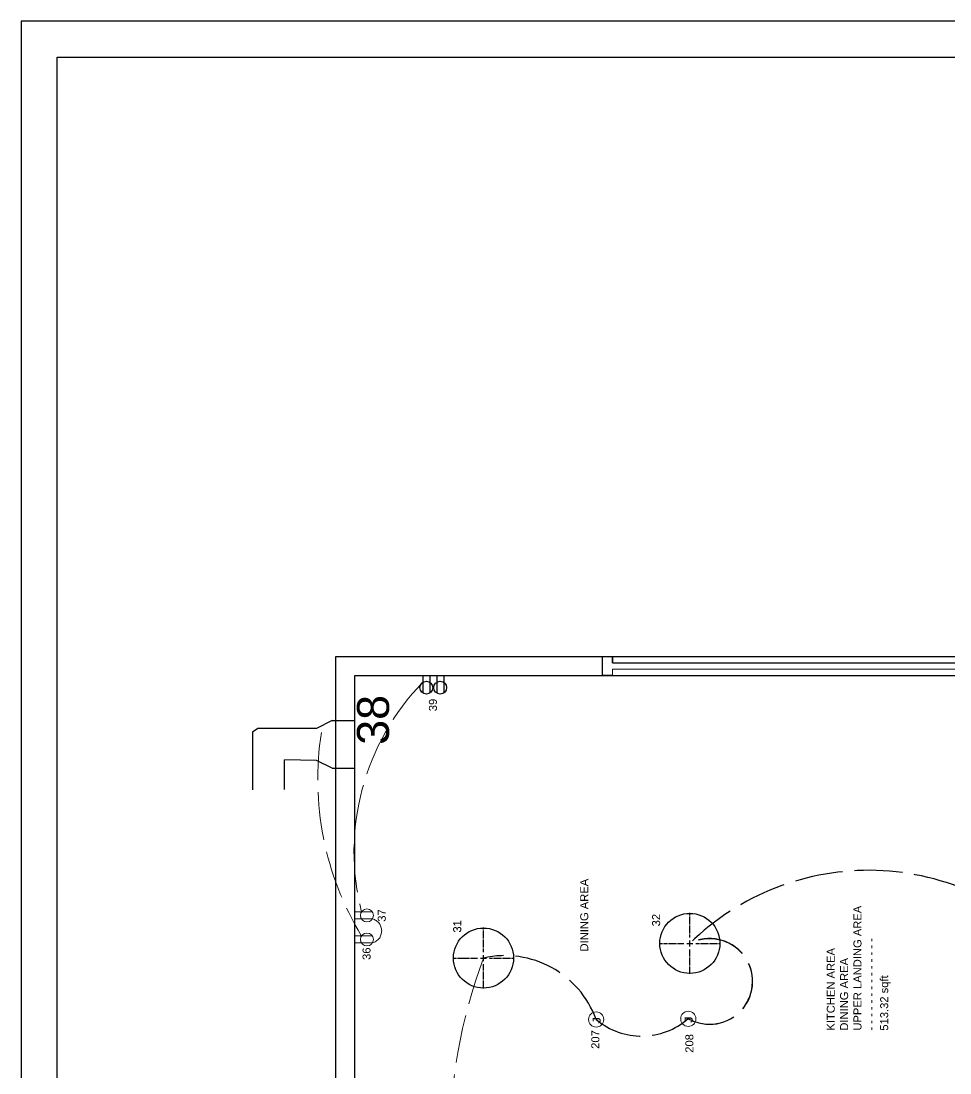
# Model space of a CAD drawing. Header units: inches. Extents: x 12 to 619, y -4 to 515.
# Drawn here: x 12.1 to 244, y 252.5 to 515.3 of the extents above; entities that cross this region are included whole.
import ezdxf

# ---------------------------------------------------------------- set-up
doc = ezdxf.new("R2010")
doc.units = ezdxf.units.IN
doc.header["$MEASUREMENT"] = 0
doc.linetypes.add('ACAD_ISO02W100', pattern=[15, 12, -3])
doc.linetypes.add('CENTER2', pattern=[1.125, 0.75, -0.125, 0.125, -0.125])
doc.layers.get('0').update_dxf_attribs({"color": 1, "lineweight": 9})
for name, color, linetype, lineweight in [('00-page-edge', 7, 'Continuous', 9), ('A201-Floorplan-2nd-floor', 7, 'Continuous', 9), ('A201-Text', 7, 'Continuous', 9), ('E201-Electrical-2nd-floor', 7, 'Continuous', 9), ('E301-Electrical-attic', 7, 'Continuous', 9)]:
    doc.layers.add(name, color=color, linetype=linetype, lineweight=lineweight)
doc.layers.get('0').off()
doc.styles.add('Reg', font='Courier New.ttf', dxfattribs={"height": 2})
doc.styles.get("Standard").update_dxf_attribs({"font": 'Arial.ttf', "height": 2})

# ---------------------------------------------------------------- blocks, each defined once
blk = doc.blocks.new('L2-dining-room-window')
at = {"layer": 'A201-Floorplan-2nd-floor', "lineweight": 30}
for p, q in [((0, -2.5), (0, 0)), ((0, 0), (4.75, 0)), ((4.75, 0), (4.75, -2.5)), ((3.2, -2.5), (4.75, -2.5)), ((3.2, -2.5), (3.2, -92.5)), ((4.75, -2.5), (3.2, -2.5)), ((0, -92.5), (0, -95)), ((3.2, -92.5), (4.75, -92.5)), ((4.75, -92.5), (3.2, -92.5)), ((4.75, -95), (4.75, -92.5)), ((0, -95), (4.75, -95))]:
    blk.add_line(p, q, dxfattribs=at)
at = {"layer": 'A201-Floorplan-2nd-floor'}
blk.add_lwpolyline([(0, -92.5), (1.55, -92.5), (1.55, -2.5), (0, -2.5)], dxfattribs=at)
blk = doc.blocks.new('L2-furnace-register-38-and-duct')
at = {"layer": 'A201-Floorplan-2nd-floor', "lineweight": 30}
for p, q in [((9, 25.55), (-5.42, 25.55)), ((9.97, 24.2), (9, 25.55)), ((9.97, 9.59), (9.97, 24.2)), ((-5.27, 17.56), (2.09, 17.56)), ((1.97, 9.59), (2.09, 17.56)), ((0, 5.61), (1.97, 9.59)), ((11.95, 5.61), (9.97, 9.59)), ((0, 5.61), (0, 0)), ((11.95, 5.61), (11.95, 0))]:
    blk.add_line(p, q, dxfattribs=at)
blk = doc.blocks.new('*U129')
at = {"layer": 'E201-Electrical-2nd-floor', "color": 0, "linetype": 'CENTER2', "lineweight": -3, "transparency": 16777216}
for p, q in [((0, 1.5), (0, 7.62)), ((-7.62, 0), (-1.5, 0)), ((1.5, 0), (7.62, 0)), ((0, -7.62), (0, -1.5))]:
    blk.add_line(p, q, dxfattribs=at)
at = {"layer": 'E201-Electrical-2nd-floor', "color": 0, "linetype": 'Continuous', "lineweight": -3, "transparency": 16777216}
for p, q in [((-0.75, 0), (0.75, 0)), ((0, -0.75), (0, 0.75))]:
    blk.add_line(p, q, dxfattribs=at)
blk = doc.blocks.new('L2-ceiling-led-31')
at = {"layer": 'E201-Electrical-2nd-floor', "lineweight": -3}
blk.add_circle((0, 0, -93.38), 7.5, dxfattribs=at)
at = {"layer": 'E201-Electrical-2nd-floor', "linetype": 'CENTER2', "lineweight": -3, "rotation": 270}
blk.add_blockref('*U129', (0, 0, -93.38), dxfattribs=at)
blk = doc.blocks.new('*U131')
at = {"layer": 'E201-Electrical-2nd-floor', "color": 0, "linetype": 'CENTER2', "lineweight": -3, "transparency": 16777216}
for p, q in [((0, 1.5), (0, 7.62)), ((-7.62, 0), (-1.5, 0)), ((1.5, 0), (7.62, 0)), ((0, -7.62), (0, -1.5))]:
    blk.add_line(p, q, dxfattribs=at)
at = {"layer": 'E201-Electrical-2nd-floor', "color": 0, "linetype": 'Continuous', "lineweight": -3, "transparency": 16777216}
for p, q in [((-0.75, 0), (0.75, 0)), ((0, -0.75), (0, 0.75))]:
    blk.add_line(p, q, dxfattribs=at)
blk = doc.blocks.new('L2-ceiling-led-32')
at = {"layer": 'E201-Electrical-2nd-floor', "lineweight": -3}
blk.add_circle((0, 0, -93.38), 7.5, dxfattribs=at)
at = {"layer": 'E201-Electrical-2nd-floor', "linetype": 'CENTER2', "lineweight": -3, "rotation": 270}
blk.add_blockref('*U131', (0, 0, -93.38), dxfattribs=at)
blk = doc.blocks.new('L2-duplex-36')
at = {"layer": 'E201-Electrical-2nd-floor'}
for p, q in [((0, 0, -15.25), (0, -4.39, -15.25)), ((1.73, 0, -15.25), (1.73, -4.38, -15.25))]:
    blk.add_line(p, q, dxfattribs=at)
blk.add_circle((0.86, -3.03, -15.25), 1.61, dxfattribs=at)
blk = doc.blocks.new('L2-duplex-37')
at = {"layer": 'E201-Electrical-2nd-floor'}
for p, q in [((0, 0, -15.25), (0, -4.39, -15.25)), ((1.73, 0, -15.25), (1.73, -4.38, -15.25))]:
    blk.add_line(p, q, dxfattribs=at)
blk.add_circle((0.86, -3.03, -15.25), 1.61, dxfattribs=at)
blk = doc.blocks.new('L2-duplex-39')
at = {"layer": 'E201-Electrical-2nd-floor', "lineweight": -3}
for p, q in [((0, 2.75, -15.75), (-4.39, 2.75, -15.75)), ((0, 1.02, -15.75), (-4.38, 1.02, -15.75)), ((0, -0.71, -15.75), (-4.39, -0.71, -15.75)), ((0, -2.44, -15.75), (-4.38, -2.44, -15.75))]:
    blk.add_line(p, q, dxfattribs=at)
for centre in [(-3.03, 1.89, -15.75), (-3.03, -1.57, -15.75)]:
    blk.add_circle(centre, 1.61, dxfattribs=at)
blk = doc.blocks.new('*U386')
at = {"layer": 'E301-Electrical-attic', "color": 0, "linetype": 'CENTER2', "lineweight": -3, "transparency": 16777216}
for p, q in [((0, 1.5), (0, 7.62)), ((-7.62, 0), (-1.5, 0)), ((1.5, 0), (7.62, 0)), ((0, -7.62), (0, -1.5))]:
    blk.add_line(p, q, dxfattribs=at)
at = {"layer": 'E301-Electrical-attic', "color": 0, "linetype": 'Continuous', "lineweight": -3, "transparency": 16777216}
for p, q in [((-0.75, 0), (0.75, 0)), ((0, -0.75), (0, 0.75))]:
    blk.add_line(p, q, dxfattribs=at)
blk = doc.blocks.new('L2-31')
at = {"layer": 'E301-Electrical-attic', "lineweight": -3}
blk.add_circle((0, 0), 7.5, dxfattribs=at)
at = {"layer": 'E301-Electrical-attic', "linetype": 'CENTER2', "lineweight": -3, "rotation": 270}
blk.add_blockref('*U386', (0, 0), dxfattribs=at)
blk = doc.blocks.new('*U388')
at = {"layer": 'E301-Electrical-attic', "color": 0, "linetype": 'CENTER2', "lineweight": -3, "transparency": 16777216}
for p, q in [((0, 1.5), (0, 7.62)), ((-7.62, 0), (-1.5, 0)), ((1.5, 0), (7.62, 0)), ((0, -7.62), (0, -1.5))]:
    blk.add_line(p, q, dxfattribs=at)
at = {"layer": 'E301-Electrical-attic', "color": 0, "linetype": 'Continuous', "lineweight": -3, "transparency": 16777216}
for p, q in [((-0.75, 0), (0.75, 0)), ((0, -0.75), (0, 0.75))]:
    blk.add_line(p, q, dxfattribs=at)
blk = doc.blocks.new('L2-32')
at = {"layer": 'E301-Electrical-attic', "lineweight": -3}
blk.add_circle((0, 0), 7.5, dxfattribs=at)
at = {"layer": 'E301-Electrical-attic', "linetype": 'CENTER2', "lineweight": -3, "rotation": 270}
blk.add_blockref('*U388', (0, 0), dxfattribs=at)
blk = doc.blocks.new('L3-205')
at = {"layer": 'E201-Electrical-2nd-floor'}
blk.add_circle((0, 0), 1.9, dxfattribs=at)
at = {"layer": 'E201-Electrical-2nd-floor', "lineweight": 5, "style": 'Reg'}
blk.add_text('J', height=2, dxfattribs=at).set_placement((-1.25, -1.11))
blk = doc.blocks.new('L3-206')
at = {"layer": 'E201-Electrical-2nd-floor'}
blk.add_circle((0, 0), 1.9, dxfattribs=at)
at = {"layer": 'E201-Electrical-2nd-floor', "lineweight": 5, "style": 'Reg'}
blk.add_text('J', height=2, dxfattribs=at).set_placement((-1.25, -1.11))
blk = doc.blocks.new('L3-j-box-206')
at = {"layer": 'E301-Electrical-attic'}
blk.add_circle((0, 0), 1.9, dxfattribs=at)
at = {"layer": 'E301-Electrical-attic', "lineweight": 5, "style": 'Reg'}
blk.add_text('J', height=2, dxfattribs=at).set_placement((-1.25, -1.11))
blk = doc.blocks.new('L3-j-box-207')
at = {"layer": 'E301-Electrical-attic'}
blk.add_circle((0, 0), 1.9, dxfattribs=at)
at = {"layer": 'E301-Electrical-attic', "lineweight": 5, "style": 'Reg'}
blk.add_text('J', height=2, dxfattribs=at).set_placement((-1.25, -1.11))

msp = doc.modelspace()

# ---------------------------------------------------------------- linework, layer by layer
at = {"layer": '00-page-edge', "lineweight": -3}
for points in [[(12.1, -4.04), (619.4, -4.04), (619.4, 515.31), (12.1, 515.31)], [(565.4, 4.96), (21.1, 4.96), (21.1, 506.31), (565.4, 506.31)]]:
    msp.add_lwpolyline(points, close=True, dxfattribs=at)
at = {"layer": 'A201-Floorplan-2nd-floor', "lineweight": -3}
for p, q in [((90.69, 356.57), (532.5, 356.57)), ((90.69, 35.17), (90.69, 356.57))]:
    msp.add_line(p, q, dxfattribs=at)
msp.add_lwpolyline([(221.79, 173.94), (221.79, 40.03), (95.41, 39.94), (95.41, 351.82), (390.6, 351.82), (390.6, 242.75), (453.45, 242.75), (453.45, 218.25), (439.9, 218.25), (439.9, 152.5), (404.56, 152.5), (404.56, 173.94), (221.78, 173.94)], dxfattribs=at)
at = {"layer": 'E201-Electrical-2nd-floor', "linetype": 'ACAD_ISO02W100', "lineweight": 5}
for centre, radius, start, end in [((155.92, 307.79), 60.71, 135.7673, 194.3406), ((161.86, 325.94), 75.7, 171.1423, 211.1758), ((99.02, 288.03), 3.1, 284.5908, 75.4092), ((255.3, 233.91), 136.25, 159.6703, 200.6302)]:
    msp.add_arc(centre, radius, start, end, dxfattribs=at)
at = {"layer": 'E201-Electrical-2nd-floor', "linetype": 'ACAD_ISO02W100', "lineweight": -3}
for centre, radius, start, end in [((223.63, 239.61), 63.55, 41.7589, 134.5372), ((184.03, 275.38), 10.68, 239.8413, 117.7632), ((132.9, 257.63), 24.22, 19.974, 102.7927), ((167.02, 279.4), 17.64, 229.9377, 311.3078)]:
    msp.add_arc(centre, radius, start, end, dxfattribs=at)
at = {"layer": 'E301-Electrical-attic', "linetype": 'ACAD_ISO02W100', "lineweight": -3}
for centre, radius, start, end in [((223.63, 239.61), 63.55, 41.7589, 134.5372), ((184, 275.42), 10.7, 240.0739, 117.5415), ((132.9, 257.63), 24.22, 19.974, 102.7927), ((167.02, 279.4), 17.64, 229.9377, 311.3078)]:
    msp.add_arc(centre, radius, start, end, dxfattribs=at)
at = {"layer": 'E301-Electrical-attic', "linetype": 'ACAD_ISO02W100', "lineweight": 5}
msp.add_arc((255.3, 233.91), 136.25, 159.6703, 200.6302, dxfattribs=at)

# ---------------------------------------------------------------- block references
at = {"lineweight": -3, "rotation": 89.99999999999999}
msp.add_blockref('L2-dining-room-window', (157.24, 351.82), dxfattribs=at)
at = {"layer": 'A201-Floorplan-2nd-floor', "lineweight": -3, "rotation": 89.99999999999999}
msp.add_blockref('L2-furnace-register-38-and-duct', (95.41, 328.66), dxfattribs=at)
at = {"layer": 'E201-Electrical-2nd-floor', "lineweight": 5, "rotation": 89.99999999999999}
for name, p in [('L2-duplex-39', (115.16, 351.82, 15.75)), ('L2-duplex-37', (95.41, 291.03, 15.25)), ('L2-duplex-36', (95.41, 285.03, 15.25)), ('L3-205', (155.66, 265.9)), ('L3-206', (178.66, 266.07))]:
    msp.add_blockref(name, p, dxfattribs=at)
at = {"layer": 'E201-Electrical-2nd-floor', "linetype": 'ACAD_ISO02W100', "lineweight": 5, "rotation": 89.99999999999999}
for name, p in [('L2-ceiling-led-32', (179.05, 284.91, 93.38)), ('L2-ceiling-led-31', (127.54, 281.25, 93.38))]:
    msp.add_blockref(name, p, dxfattribs=at)
at = {"layer": 'E301-Electrical-attic', "lineweight": 5, "rotation": 89.99999999999999}
for name, p in [('L2-32', (179.05, 284.91)), ('L2-31', (127.54, 281.25))]:
    msp.add_blockref(name, p, dxfattribs=at)
at = {"layer": 'E301-Electrical-attic', "linetype": 'ACAD_ISO02W100', "lineweight": 5, "rotation": 89.99999999999999}
for name, p in [('L3-j-box-206', (155.66, 265.9)), ('L3-j-box-207', (178.66, 266.07))]:
    msp.add_blockref(name, p, dxfattribs=at)

# ---------------------------------------------------------------- texts
at = {"layer": 'A201-Floorplan-2nd-floor', "lineweight": -3, "insert": (95.96, 334.53), "char_height": 8, "attachment_point": 1, "rotation": 90}
msp.add_mtext('38', dxfattribs=at)
at = {"layer": 'A201-Text', "lineweight": 5}
msp.add_text('DINING AREA', height=2, rotation=90, dxfattribs=at).set_placement((153.69, 282.89))
at = {"layer": 'A201-Text', "lineweight": 5, "insert": (213.22, 263.11), "char_height": 2, "width": 69.688, "attachment_point": 1, "rotation": 90}
msp.add_mtext('KITCHEN AREA\\PDINING AREA\\PUPPER LANDING AREA\\P- - - - - - - - - - - - - -\\P513.32 sqft', dxfattribs=at)
at = {"layer": 'E201-Electrical-2nd-floor', "lineweight": 5}
for s, p in [('39', (115.91, 342.9)), ('37', (103.14, 290.32)), ('32', (171.63, 289.16)), ('31', (121.96, 287.61)), ('36', (99.34, 280.78))]:
    msp.add_text(s, height=2, rotation=90, dxfattribs=at).set_placement(p)
at = {"layer": 'E301-Electrical-attic', "lineweight": 5}
for s, p in [('32', (171.62, 289.16)), ('31', (122, 287.62)), ('207', (156.45, 258.57)), ('208', (179.93, 257.59))]:
    msp.add_text(s, height=2, rotation=90, dxfattribs=at).set_placement(p)

doc.saveas('drawing.dxf')
